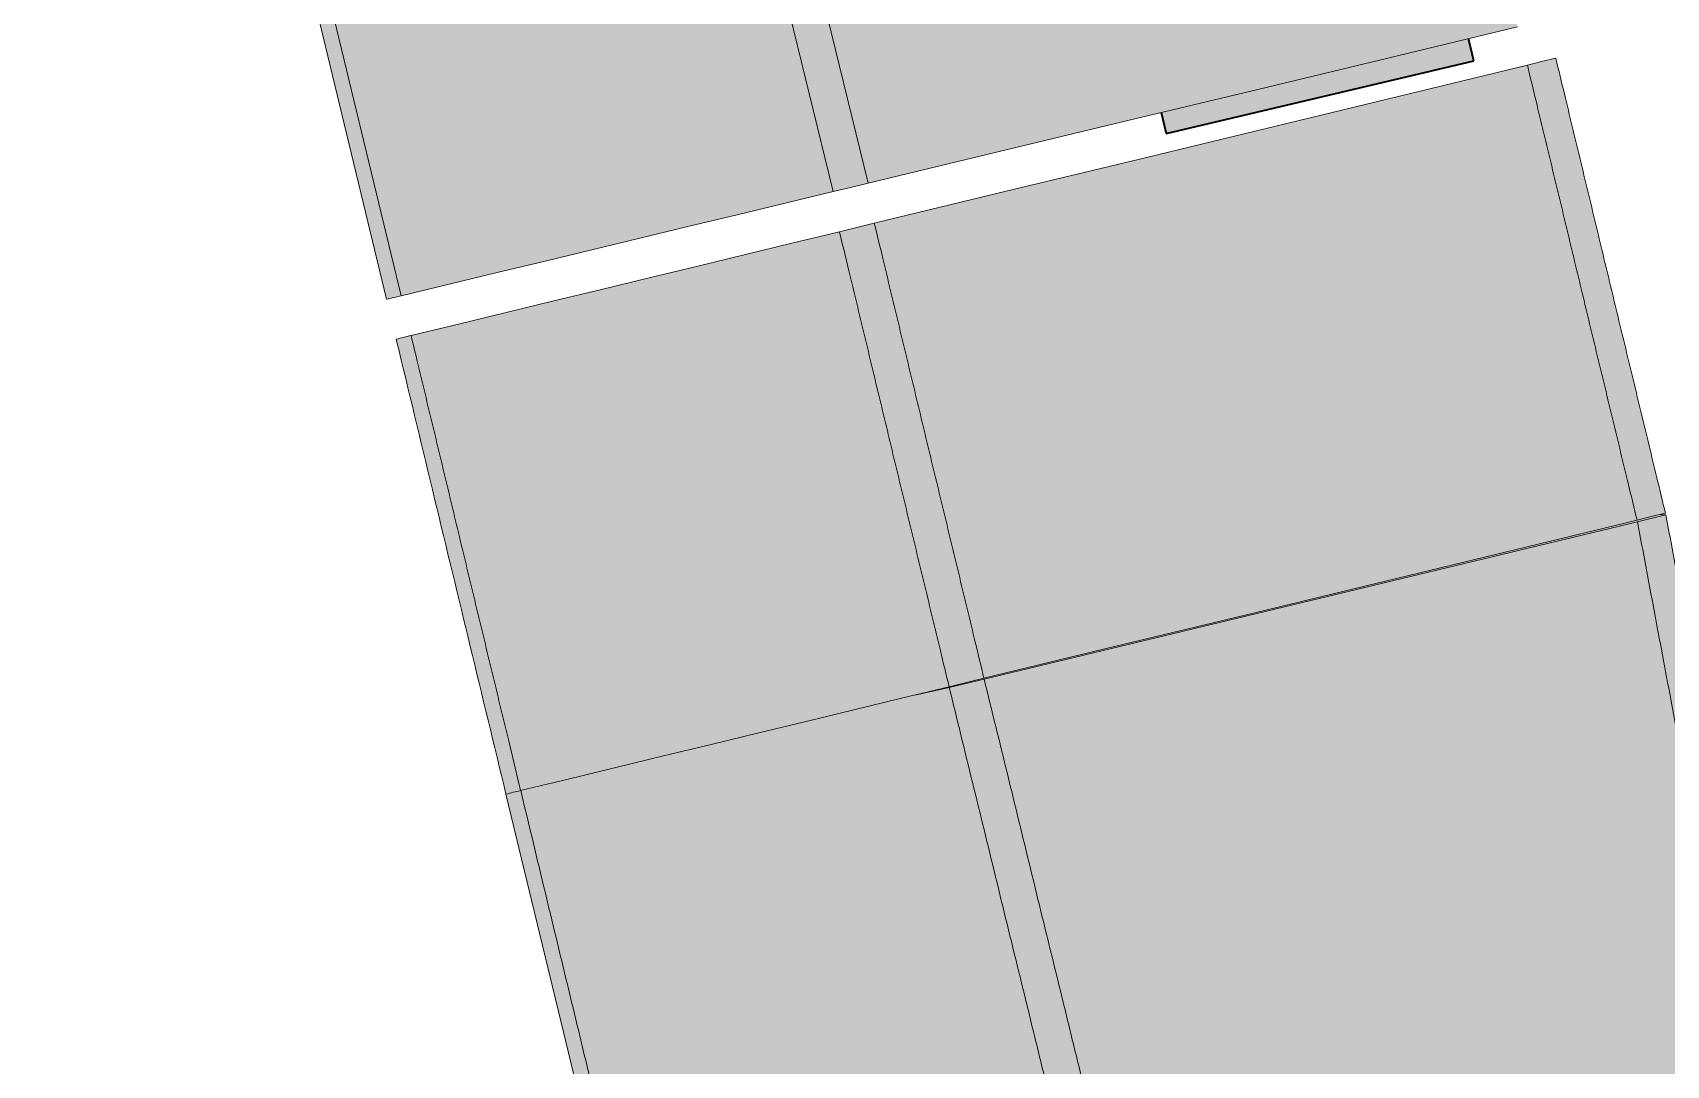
# Model space of a CAD drawing. Header units: metres. Extents: x -348 to -312, y -1188 to 3.
# Drawn here: x -346.924 to -346.097, y -1182.493 to -1181.97 of the extents above; entities that cross this region are included whole.
import ezdxf

# ---------------------------------------------------------------- set-up
doc = ezdxf.new("R2010")
doc.units = ezdxf.units.M
doc.layers.add('A-FLOR', color=7, linetype='Continuous', lineweight=50)
doc.layers.add('A-GENM', color=7, linetype='Continuous', lineweight=35)

# ---------------------------------------------------------------- blocks, each defined once
blk = doc.blocks.new('BR08_20_GEN_WPC_PrecastPanel_Wall__4point - BR08_20_GEN_WPC_PrecastPanel_Wall__4point-8633954-DRG-2873232 - SOUTHERN CANOPY - PLAN')
at = {"layer": 'A-GENM', "true_color": 0xc0c0c0}
blk.add_hatch(color=9, dxfattribs=at).paths.add_polyline_path([(-346.35033, -1182.02127), (-346.19462, -1181.98448), (-346.19728, -1181.9732), (-346.35283, -1182.01068), (-346.35095, -1182.01865)])
at = {"layer": 'A-GENM'}
for p, q in [((-346.19462, -1181.98448), (-346.19728, -1181.9732)), ((-346.35033, -1182.02127), (-346.19462, -1181.98448)), ((-346.35283, -1182.01068), (-346.35033, -1182.02127))]:
    blk.add_line(p, q, dxfattribs=at)

msp = doc.modelspace()

# ---------------------------------------------------------------- hatches: boundary and pattern name
at = {"layer": 'A-FLOR', "true_color": 0xe1e1e1}
h = msp.add_hatch(color=254, dxfattribs=at)
h.paths.add_polyline_path([(-346.50125, -1182.04644), (-346.17239, -1181.96721), (-346.24837, -1181.65577), (-346.28323, -1181.66949), (-346.26192, -1181.75704), (-346.53452, -1181.823), (-346.60075, -1181.55101), (-346.32814, -1181.48505), (-346.32456, -1181.49977), (-346.28977, -1181.48608), (-346.35337, -1181.22538), (-346.58299, -1181.28084), (-346.58381, -1181.38391), (-346.67937, -1181.20124), (-346.6802, -1181.30431), (-346.68219, -1181.3048), (-346.53891, -1181.89211)])
h.paths.add_polyline_path([(-346.49796, -1181.75497), (-346.49459, -1181.7546), (-346.49142, -1181.75337), (-346.48751, -1181.74991), (-346.49969, -1181.7547)])
h.paths.add_polyline_path([(-346.33284, -1181.71468), (-346.32879, -1181.71405), (-346.32631, -1181.71309), (-346.32357, -1181.71108), (-346.32114, -1181.70776), (-346.31992, -1181.70433), (-346.31955, -1181.70198), (-346.31992, -1181.69861), (-346.32114, -1181.69544), (-346.32315, -1181.69271), (-346.3258, -1181.69057), (-346.33052, -1181.68896), (-346.33225, -1181.68915), (-346.33497, -1181.68986), (-346.34089, -1181.69271), (-346.34365, -1181.6968), (-346.34436, -1181.69843), (-346.34488, -1181.70178), (-346.34394, -1181.70664), (-346.34194, -1181.71067), (-346.33822, -1181.71327), (-346.33619, -1181.71416)])
for points in [[(-346.7376, -1182.10339), (-346.51892, -1182.0507), (-346.69985, -1181.30906), (-346.91734, -1181.36159), (-346.73902, -1182.09753)], [(-346.51892, -1182.0507), (-346.50125, -1182.04644), (-346.68219, -1181.3048), (-346.69985, -1181.30906), (-346.51907, -1182.05009)], [(-346.74503, -1182.10518), (-346.7376, -1182.10339), (-346.91786, -1181.36171), (-346.92422, -1181.36325), (-346.74509, -1182.10495)], [(-346.44258, -1182.29712), (-346.11195, -1182.217), (-346.16746, -1181.98661), (-346.49809, -1182.06672), (-346.44659, -1182.28051)], [(-346.11195, -1182.217), (-346.09756, -1182.21352), (-346.15307, -1181.98312), (-346.16746, -1181.98661), (-346.11894, -1182.18802)], [(-346.67715, -1182.35395), (-346.46023, -1182.30139), (-346.51573, -1182.071), (-346.73266, -1182.12356), (-346.68644, -1182.31543)], [(-346.46023, -1182.30139), (-346.44258, -1182.29712), (-346.49809, -1182.06672), (-346.51573, -1182.071), (-346.46074, -1182.29925)], [(-346.68459, -1182.35576), (-346.67715, -1182.35395), (-346.73266, -1182.12356), (-346.74017, -1182.12538), (-346.6847, -1182.3553)], [(-346.47753, -1182.30558), (-346.44058, -1182.29712), (-346.09756, -1182.21435), (-346.10103, -1182.21436), (-346.46953, -1182.30365)], [(-346.30197, -1182.87247), (-346.00232, -1182.8001), (-346.11172, -1182.21788), (-346.44246, -1182.29757), (-346.3121, -1182.83099)], [(-346.00232, -1182.8001), (-345.98795, -1182.79657), (-346.09735, -1182.21436), (-346.11172, -1182.21788), (-346.00265, -1182.79839)], [(-346.53954, -1182.92509), (-346.31965, -1182.87669), (-346.46023, -1182.30179), (-346.49971, -1182.31096), (-346.67708, -1182.35418), (-346.53959, -1182.92488)], [(-346.31965, -1182.87669), (-346.30197, -1182.87247), (-346.44246, -1182.29757), (-346.46012, -1182.30177), (-346.33082, -1182.83099)], [(-346.53954, -1182.92509), (-346.67715, -1182.35395), (-346.68458, -1182.35576), (-346.54731, -1182.92479), (-346.54349, -1182.92494)]]:
    msp.add_hatch(color=254, dxfattribs=at).paths.add_polyline_path(points)

# ---------------------------------------------------------------- linework, layer by layer
at = {"layer": 'A-FLOR', "color": 252, "lineweight": 18, "true_color": 0x888888}
for p, q in [((-346.69985, -1181.30906), (-346.51892, -1182.0507)), ((-346.68219, -1181.3048), (-346.50125, -1182.04644)), ((-346.92422, -1181.36325), (-346.74503, -1182.10518)), ((-346.91734, -1181.36159), (-346.7376, -1182.10339)), ((-346.44246, -1182.29757), (-346.11172, -1182.21788)), ((-346.11172, -1182.21788), (-346.09735, -1182.21436)), ((-346.09748, -1182.21436), (-346.10039, -1182.21424)), ((-346.47753, -1182.30558), (-346.46012, -1182.30177)), ((-346.46012, -1182.30177), (-346.44246, -1182.29757))]:
    msp.add_line(p, q, dxfattribs=at)
at = {"layer": 'A-FLOR', "color": 252, "lineweight": 18, "true_color": 0x888888, "flags": 128}
for points in [[(-346.17239, -1181.96721), (-346.23816, -1181.98305), (-346.30393, -1181.9989), (-346.36971, -1182.01475), (-346.43548, -1182.03059), (-346.50125, -1182.04644)], [(-346.16746, -1181.98661), (-346.23358, -1182.00263), (-346.29971, -1182.01865), (-346.36584, -1182.03468), (-346.43196, -1182.0507), (-346.49809, -1182.06672)], [(-346.16746, -1181.98661), (-346.16026, -1181.98487), (-346.15307, -1181.98312)], [(-346.50125, -1182.04644), (-346.51009, -1182.04857), (-346.51892, -1182.0507)], [(-346.51892, -1182.0507), (-346.54323, -1182.05655), (-346.56753, -1182.06241), (-346.59183, -1182.06826), (-346.61612, -1182.07412), (-346.64042, -1182.07997), (-346.66472, -1182.08583), (-346.68901, -1182.09168), (-346.71331, -1182.09753), (-346.7376, -1182.10339)], [(-346.51573, -1182.071), (-346.53984, -1182.07684), (-346.56394, -1182.08268), (-346.58804, -1182.08852), (-346.61214, -1182.09436), (-346.63625, -1182.1002), (-346.66035, -1182.10604), (-346.68445, -1182.11188), (-346.70855, -1182.11772), (-346.73266, -1182.12356)], [(-346.51573, -1182.071), (-346.50691, -1182.06886), (-346.49809, -1182.06672)], [(-346.7376, -1182.10339), (-346.73853, -1182.10361), (-346.73946, -1182.10383), (-346.74039, -1182.10406), (-346.74132, -1182.10428), (-346.74225, -1182.10451), (-346.74318, -1182.10473), (-346.7441, -1182.10495), (-346.74503, -1182.10518)], [(-346.73266, -1182.12356), (-346.7336, -1182.12378), (-346.73454, -1182.12401), (-346.73547, -1182.12424), (-346.73641, -1182.12447), (-346.73735, -1182.12469), (-346.73829, -1182.12492), (-346.73923, -1182.12515), (-346.74017, -1182.12538)], [(-346.74017, -1182.12538), (-346.73945, -1182.12835), (-346.73873, -1182.13133)], [(-346.44258, -1182.29712), (-346.37645, -1182.28109), (-346.31033, -1182.26507), (-346.2442, -1182.24905), (-346.17807, -1182.23303), (-346.11195, -1182.217)], [(-346.09756, -1182.21352), (-346.10476, -1182.21526), (-346.11195, -1182.217)], [(-346.67715, -1182.35395), (-346.65305, -1182.34811), (-346.62894, -1182.34227), (-346.60484, -1182.33643), (-346.58074, -1182.33059), (-346.55664, -1182.32475), (-346.53253, -1182.31891), (-346.50843, -1182.31307), (-346.48433, -1182.30723), (-346.46023, -1182.30139)], [(-346.44258, -1182.29712), (-346.4514, -1182.29925), (-346.46023, -1182.30139)], [(-346.68459, -1182.35576), (-346.68366, -1182.35553), (-346.68273, -1182.3553), (-346.6818, -1182.35508), (-346.68087, -1182.35485), (-346.67994, -1182.35463), (-346.67901, -1182.3544), (-346.67808, -1182.35418), (-346.67715, -1182.35395)], [(-346.54731, -1182.92479), (-346.56446, -1182.85365), (-346.58162, -1182.78251), (-346.59876, -1182.71156), (-346.61598, -1182.64013), (-346.63304, -1182.56935), (-346.65029, -1182.49792), (-346.66743, -1182.4269), (-346.68458, -1182.35576)]]:
    msp.add_lwpolyline(points, dxfattribs=at)
at = {"layer": 'A-FLOR', "color": 252, "lineweight": 18, "true_color": 0x888888}
for points, knots in [([(-346.11195, -1182.217), (-346.11338, -1182.21104), (-346.11744, -1182.19421), (-346.12287, -1182.17171), (-346.12814, -1182.1499), (-346.13207, -1182.13365), (-346.13593, -1182.11764), (-346.14099, -1182.09661), (-346.14603, -1182.07561), (-346.1512, -1182.05408), (-346.15646, -1182.03223), (-346.16186, -1182.00982), (-346.16599, -1181.99268), (-346.16746, -1181.98661)], [-0.006785654, -0.006785654, -0.006785654, -0.006785654, -0.006300349, -0.005416533, -0.004974625, -0.004532717, -0.004090809, -0.003648901, -0.002765084, -0.002323176, -0.001881268, -0.000997452, -0.000514488, -0.000514488, -0.000514488, -0.000514488]), ([(-346.15307, -1181.98312), (-346.15161, -1181.98919), (-346.14748, -1182.00631), (-346.14208, -1182.02871), (-346.13682, -1182.05057), (-346.13165, -1182.0721), (-346.12661, -1182.0931), (-346.12156, -1182.11412), (-346.11769, -1182.13012), (-346.11377, -1182.14637), (-346.10982, -1182.16274), (-346.10585, -1182.17915), (-346.10175, -1182.19614), (-346.099, -1182.20755), (-346.09756, -1182.21352)], [0.000515588, 0.000515588, 0.000515588, 0.000515588, 0.000997452, 0.001881268, 0.002323176, 0.002765084, 0.003648901, 0.004090809, 0.004532717, 0.004974625, 0.005416533, 0.005858441, 0.006300349, 0.006786604, 0.006786604, 0.006786604, 0.006786604]), ([(-346.46023, -1182.30139), (-346.4617, -1182.29527), (-346.46579, -1182.27831), (-346.47254, -1182.25033), (-346.48045, -1182.2176), (-346.48819, -1182.18548), (-346.49577, -1182.15389), (-346.50354, -1182.12157), (-346.51022, -1182.09384), (-346.51431, -1182.07691), (-346.51573, -1182.071)], [-0.006799095, -0.006799095, -0.006799095, -0.006799095, -0.006300349, -0.005416533, -0.004532717, -0.003648901, -0.002765084, -0.001881268, -0.000997452, -0.000525715, -0.000525715, -0.000525715, -0.000525715]), ([(-346.49809, -1182.06672), (-346.49666, -1182.07266), (-346.49257, -1182.08962), (-346.48588, -1182.11737), (-346.47811, -1182.14972), (-346.47053, -1182.1813), (-346.46279, -1182.21339), (-346.45488, -1182.24612), (-346.44813, -1182.27408), (-346.44405, -1182.29102), (-346.44258, -1182.29712)], [0.000523717, 0.000523717, 0.000523717, 0.000523717, 0.000997452, 0.001881268, 0.002765084, 0.003648901, 0.004532717, 0.005416533, 0.006300349, 0.006796957, 0.006796957, 0.006796957, 0.006796957]), ([(-346.73266, -1182.12356), (-346.73161, -1182.12789), (-346.72791, -1182.14322), (-346.72161, -1182.16938), (-346.71389, -1182.20152), (-346.70629, -1182.23319), (-346.69849, -1182.26556), (-346.69058, -1182.29829), (-346.68347, -1182.32775), (-346.679, -1182.34627), (-346.67715, -1182.35395)], [0.000650305, 0.000650305, 0.000650305, 0.000650305, 0.000997452, 0.001881268, 0.002765084, 0.003648901, 0.004532717, 0.005416533, 0.006300349, 0.006927198, 0.006927198, 0.006927198, 0.006927198]), ([(-346.00232, -1182.8001), (-346.00372, -1182.79267), (-346.00654, -1182.77773), (-346.01017, -1182.75852), (-346.01314, -1182.74287), (-346.01536, -1182.73117), (-346.01756, -1182.71956), (-346.02041, -1182.70442), (-346.02365, -1182.68685), (-346.02724, -1182.66706), (-346.03033, -1182.65014), (-346.03307, -1182.63549), (-346.03602, -1182.62), (-346.03998, -1182.59946), (-346.04398, -1182.57879), (-346.04697, -1182.56309), (-346.04975, -1182.54826), (-346.05291, -1182.53106), (-346.05654, -1182.51104), (-346.06041, -1182.49002), (-346.06471, -1182.46719), (-346.06924, -1182.44344), (-346.07377, -1182.41971), (-346.07814, -1182.39667), (-346.08237, -1182.37422), (-346.08654, -1182.35202), (-346.09068, -1182.32996), (-346.09484, -1182.30774), (-346.09907, -1182.28523), (-346.10469, -1182.25529), (-346.1089, -1182.23287), (-346.11172, -1182.21788)], [-1, -1, -1, -1, -0.961538, -0.923077, -0.903846, -0.884615, -0.865385, -0.846154, -0.807692, -0.769231, -0.730769, -0.711538, -0.692308, -0.653846, -0.615385, -0.596154, -0.576923, -0.538462, -0.5, -0.461538, -0.423077, -0.384615, -0.346154, -0.307692, -0.269231, -0.230769, -0.192308, -0.153846, -0.115385, -0.076923, 0, 0, 0, 0]), ([(-346.09735, -1182.21436), (-346.09453, -1182.22935), (-346.09032, -1182.25177), (-346.08469, -1182.28171), (-346.08046, -1182.30422), (-346.0763, -1182.32644), (-346.07217, -1182.3485), (-346.068, -1182.37069), (-346.06376, -1182.39314), (-346.05939, -1182.41619), (-346.05487, -1182.43992), (-346.05052, -1182.46271), (-346.04782, -1182.47704), (-346.04661, -1182.48351)], [0, 0, 0, 0, 0.0769231, 0.1153846, 0.1538462, 0.1923077, 0.2307692, 0.2692308, 0.3076923, 0.3461538, 0.3846154, 0.4230769, 0.4568438, 0.4568438, 0.4568438, 0.4568438]), ([(-346.33166, -1182.82754), (-346.3337, -1182.81917), (-346.33676, -1182.80658), (-346.34074, -1182.79027), (-346.34456, -1182.77464), (-346.34898, -1182.75657), (-346.35329, -1182.73899), (-346.35694, -1182.72411), (-346.3608, -1182.70832), (-346.36607, -1182.68677), (-346.37151, -1182.66447), (-346.37571, -1182.6473), (-346.37968, -1182.63102), (-346.38422, -1182.61245), (-346.38944, -1182.5911), (-346.39494, -1182.56862), (-346.40096, -1182.54394), (-346.40717, -1182.51845), (-346.4133, -1182.49332), (-346.41922, -1182.46914), (-346.42701, -1182.43736), (-346.43669, -1182.39775), (-346.44842, -1182.34968), (-346.45622, -1182.31775), (-346.46012, -1182.30177)], [-0.9166667, -0.9166667, -0.9166667, -0.9166667, -0.875, -0.8541667, -0.8333333, -0.7916667, -0.75, -0.7291667, -0.7083333, -0.6666667, -0.625, -0.6041667, -0.5833333, -0.5416667, -0.5, -0.4583333, -0.4166667, -0.375, -0.3333333, -0.2916667, -0.25, -0.1666667, -0.0833333, 0, 0, 0, 0]), ([(-346.44246, -1182.29757), (-346.43855, -1182.31356), (-346.43075, -1182.34548), (-346.42097, -1182.38556), (-346.41321, -1182.41732), (-346.40739, -1182.44109), (-346.40155, -1182.46493), (-346.39563, -1182.48912), (-346.3895, -1182.51426), (-346.38328, -1182.53975), (-346.37726, -1182.56442), (-346.37176, -1182.58691), (-346.36654, -1182.60825), (-346.362, -1182.62683), (-346.35803, -1182.6431), (-346.35383, -1182.66027), (-346.34839, -1182.68257), (-346.34312, -1182.70412), (-346.33925, -1182.71991), (-346.33561, -1182.73478), (-346.3313, -1182.75237), (-346.32687, -1182.77044), (-346.32305, -1182.78607), (-346.31907, -1182.80239), (-346.31499, -1182.81917), (-346.31091, -1182.83591), (-346.30689, -1182.85238), (-346.30392, -1182.86449), (-346.30197, -1182.87247)], [0, 0, 0, 0, 0.083333, 0.166667, 0.208333, 0.25, 0.291667, 0.333333, 0.375, 0.416667, 0.458333, 0.5, 0.541667, 0.583333, 0.604167, 0.625, 0.666667, 0.708333, 0.729167, 0.75, 0.791667, 0.833333, 0.854167, 0.875, 0.916667, 0.9375, 0.958333, 1, 1, 1, 1]), ([(-346.67714, -1182.35395), (-346.67332, -1182.36981), (-346.66568, -1182.4015), (-346.65422, -1182.44918), (-346.64468, -1182.48871), (-346.63705, -1182.52029), (-346.63126, -1182.54429), (-346.62524, -1182.56929), (-346.61916, -1182.59457), (-346.6133, -1182.61892), (-346.60798, -1182.64104), (-346.60287, -1182.66227), (-346.59838, -1182.6809), (-346.59444, -1182.69725), (-346.59031, -1182.7144), (-346.58496, -1182.73656), (-346.57982, -1182.75787), (-346.57607, -1182.77344), (-346.57252, -1182.78815), (-346.56831, -1182.80561), (-346.56312, -1182.82713), (-346.55736, -1182.85104), (-346.55135, -1182.87607), (-346.54534, -1182.90106), (-346.54146, -1182.91713), (-346.53954, -1182.92509)], [0, 0, 0, 0, 0.083333, 0.166667, 0.25, 0.291667, 0.333333, 0.375, 0.416667, 0.458333, 0.5, 0.541667, 0.583333, 0.604167, 0.625, 0.666667, 0.708333, 0.729167, 0.75, 0.791667, 0.833333, 0.875, 0.916667, 0.958333, 1, 1, 1, 1])]:
    msp.add_open_spline(points, degree=3, knots=knots, dxfattribs=at)
msp.add_open_spline([(-346.73873, -1182.13133), (-346.73272, -1182.15628), (-346.7207, -1182.20617), (-346.70268, -1182.28094), (-346.69062, -1182.33082), (-346.68459, -1182.35576)], degree=3, dxfattribs=at)

# ---------------------------------------------------------------- block references
at = {"layer": 'A-GENM'}
msp.add_blockref('BR08_20_GEN_WPC_PrecastPanel_Wall__4point - BR08_20_GEN_WPC_PrecastPanel_Wall__4point-8633954-DRG-2873232 - SOUTHERN CANOPY - PLAN', (0, 0), dxfattribs=at)

doc.saveas('drawing.dxf')
